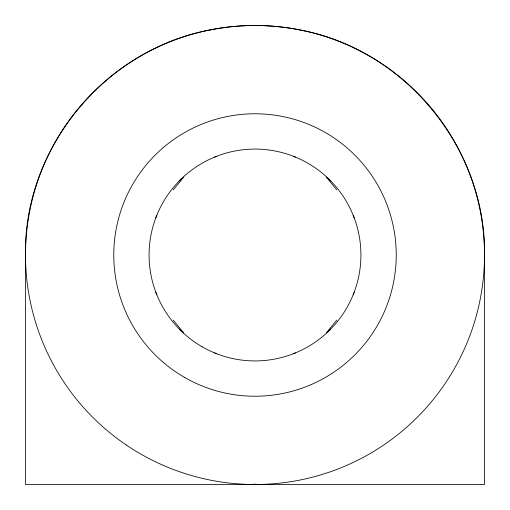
<?xml version="1.0" encoding="UTF-8"?>
<svg xmlns="http://www.w3.org/2000/svg" width="510" height="510" viewBox="0 0 510 510"><rect width="100%" height="100%" fill="white"/><g stroke="black" fill="none" stroke-linecap="round" stroke-linejoin="round"><path stroke-width="0.76" d="M155.811 217.846L156.831 215.188M353.169 294.812L354.189 292.153M173.247 189.86L183.657 177.187M326.343 332.813L336.753 320.14M179.405 180.84L181.598 178.634M328.402 331.366L330.595 329.16M214.557 157.099L216.616 156.277M293.384 353.723L295.443 352.901M210.171 29.912C107.374 48.686 25.851 145.165 25.5 249.919L25.5 484.5L484.5 484.5L484.5 255C486.502 148.557 404.315 48.922 299.721 29.912A499.386 27.011 0 0 0 291.835 28.477C267.463 24.518 242.448 24.505 218.076 28.483M256.511 484.2L253.489 484.2M293.384 156.277L295.443 157.099M214.557 352.901L216.616 353.723M328.402 178.634L330.595 180.84M179.405 329.16L181.598 331.366M326.343 177.187L336.753 189.86M173.247 320.14L183.657 332.813M353.169 215.194L354.189 217.846M155.811 292.153L156.831 294.805M210.197 29.912A499.386 27.011 0 0 1 218.057 28.477M126.365 445.058A229.5 229.5 0 0 0 483.913 271.371A229.5 229.5 0 0 0 154.721 48.565A229.5 229.5 0 0 0 126.365 445.058M202.036 346.73A105.921 105.921 0 0 0 360.921 255A105.921 105.921 0 0 0 202.036 163.27A105.921 105.921 0 0 0 202.036 346.73M184.384 377.311A141.232 141.232 0 0 0 396.232 255A141.232 141.232 0 0 0 184.384 132.689A141.232 141.232 0 0 0 184.384 377.311"/></g></svg>
